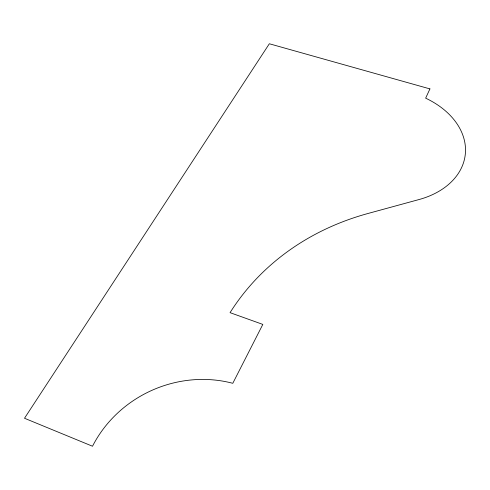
<?xml version="1.0" encoding="UTF-8"?>
<svg xmlns="http://www.w3.org/2000/svg" width="490" height="490" viewBox="0 0 490 490"><rect width="100%" height="100%" fill="white"/><g stroke="black" fill="none" stroke-linecap="round" stroke-linejoin="round"><path stroke-width="0.73" d="M429.932 88.898L425.645 98.165A79.741 57.085 6.6 0 1 465.427 152.709A79.741 57.085 6.6 0 1 419.079 199.528L368.082 213.462A295.642 252.032 29.2 0 0 230.055 312.657L262.824 324.411L232.793 383.303A117.196 108.811 -25.2 0 0 92.512 446.237L24.5 418.258L269.341 43.763L429.932 88.898"/></g></svg>
